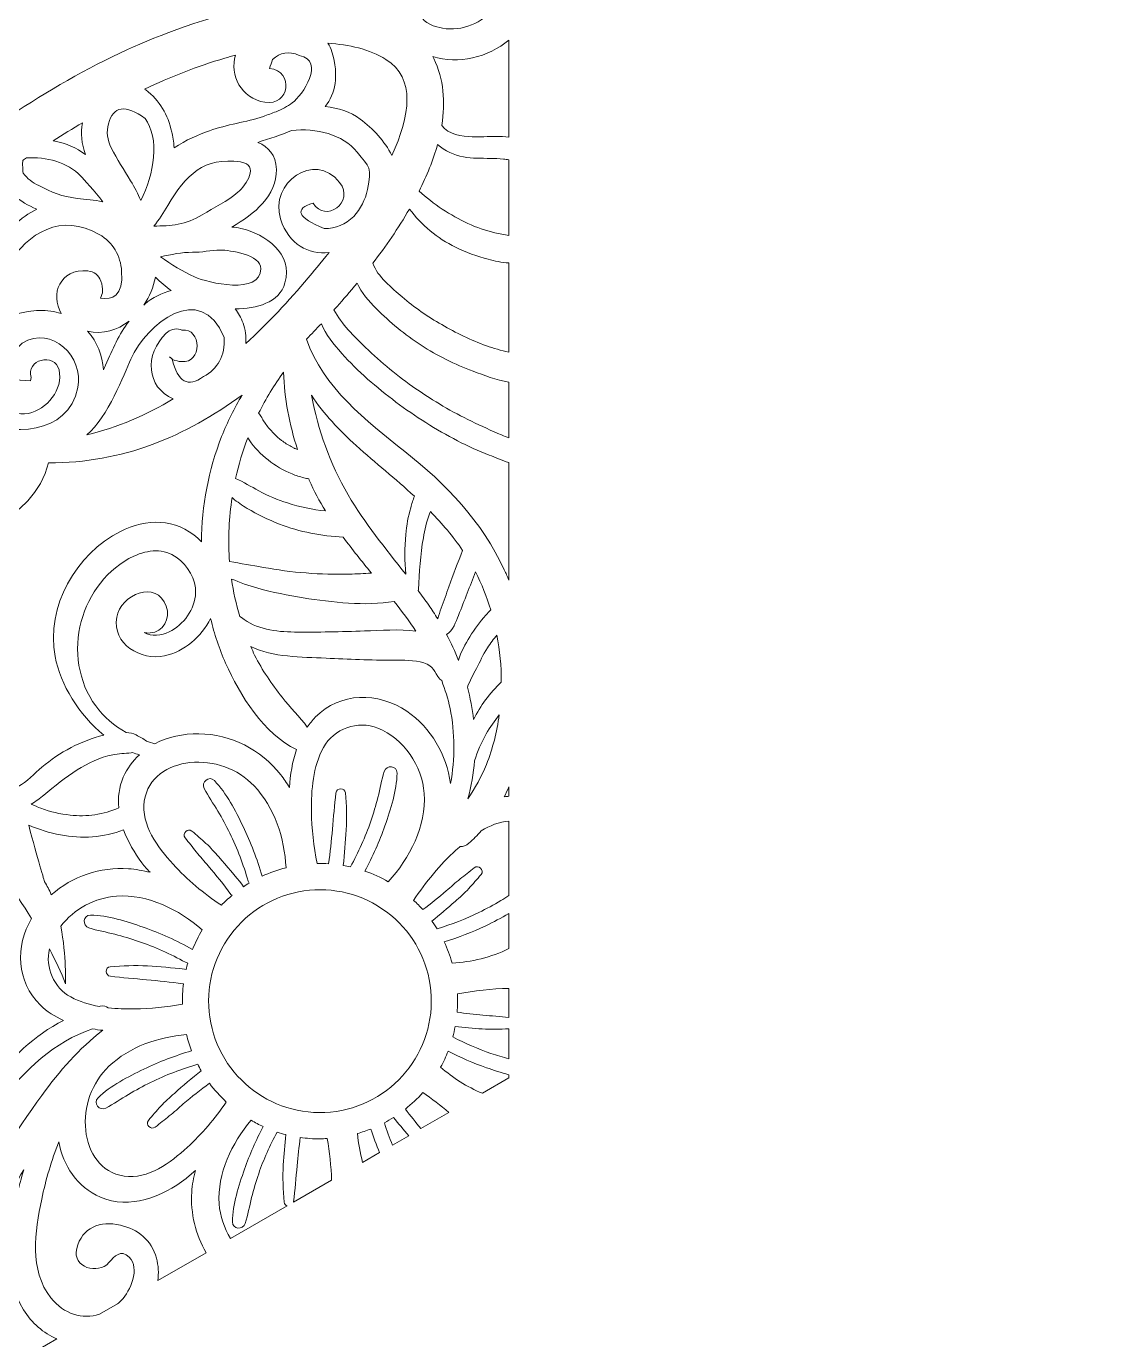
# Model space of a CAD drawing. Extents: x 7 to 992, y -718 to -282.
# Drawn here: x 426.2 to 504.6, y -463.7 to -367.8 of the extents above; entities that cross this region are included whole.
import ezdxf

# ---------------------------------------------------------------- set-up
doc = ezdxf.new("R2010")
doc.units = 0
doc.header["$MEASUREMENT"] = 0
doc.layers.add('Layer 1', color=7, linetype='Continuous')

msp = doc.modelspace()

# ---------------------------------------------------------------- linework, layer by layer
at = {"layer": 'Layer 1', "lineweight": 0}
for points, knots in [([(515.444, -282.485), (515.444, -282.485), (265.444, -282.485), (265.444, -282.485), (265.444, -282.485), (259.139, -282.485), (259.139, -282.485), (259.139, -282.485), (27.261, -282.485), (27.261, -282.485), (27.261, -282.485), (27.261, -282.863), (27.261, -282.863), (27.261, -282.863), (25.9, -282.863), (25.9, -282.863), (25.9, -282.863), (24.898, -282.863), (24.898, -282.863), (24.898, -282.863), (7.489, -306.853), (7.489, -306.853), (7.489, -306.853), (7.489, -496.33), (7.489, -496.33), (7.489, -496.33), (24.898, -524.256), (24.898, -524.256), (24.898, -524.256), (25.039, -524.256), (25.039, -524.256), (25.039, -524.256), (25.9, -525.977), (25.9, -525.977), (25.9, -525.977), (34.578, -543.332), (34.578, -543.332), (34.578, -543.332), (85.476, -645.118), (85.476, -645.118), (85.476, -645.118), (85.476, -693.393), (85.476, -693.393), (85.476, -693.602), (85.486, -693.809), (85.492, -694.016), (85.35, -694.597), (85.266, -695.2), (85.266, -695.825), (85.266, -695.825), (85.266, -710.022), (85.266, -710.022), (85.266, -714.223), (88.671, -717.628), (92.872, -717.628), (92.872, -717.628), (107.069, -717.628), (107.069, -717.628), (107.484, -717.628), (107.889, -717.586), (108.286, -717.521), (108.736, -717.547), (109.188, -717.561), (109.644, -717.561), (109.644, -717.561), (182.159, -717.561), (182.159, -717.561), (182.563, -717.561), (182.965, -717.551), (183.365, -717.531), (183.743, -717.589), (184.126, -717.628), (184.52, -717.628), (184.52, -717.628), (198.717, -717.628), (198.717, -717.628), (202.917, -717.628), (206.322, -714.223), (206.322, -710.022), (206.322, -710.022), (206.322, -695.825), (206.322, -695.825), (206.322, -695.534), (206.302, -695.248), (206.271, -694.965), (206.303, -694.465), (206.325, -693.962), (206.326, -693.453), (206.326, -693.453), (206.326, -645.118), (206.326, -645.118), (206.326, -645.118), (257.204, -543.332), (257.204, -543.332), (257.204, -543.332), (259.139, -539.46), (259.139, -539.46), (259.139, -539.46), (266.763, -524.209), (266.763, -524.209), (266.763, -524.209), (266.763, -645.118), (266.763, -645.118), (266.763, -645.118), (363.469, -645.118), (363.469, -645.118), (363.737, -645.117), (364.003, -645.104), (364.27, -645.096), (364.76, -645.195), (365.268, -645.248), (365.787, -645.248), (365.787, -645.248), (379.984, -645.248), (379.984, -645.248), (384.185, -645.248), (387.59, -641.843), (387.59, -637.643), (387.59, -637.643), (387.59, -623.445), (387.59, -623.445), (387.59, -623.12), (387.563, -622.802), (387.523, -622.487), (387.556, -621.959), (387.579, -621.428), (387.578, -620.891), (387.578, -620.891), (387.578, -584.634), (387.578, -584.634), (387.578, -584.634), (508.12, -524.362), (508.12, -524.362), (508.12, -524.362), (508.12, -717.561), (508.12, -717.561), (508.12, -717.561), (544.378, -717.561), (544.378, -717.561), (545.281, -717.563), (546.172, -717.512), (547.049, -717.417), (547.049, -717.417), (560.83, -717.417), (560.83, -717.417), (565.03, -717.417), (568.436, -714.012), (568.436, -709.811), (568.436, -709.811), (568.436, -696.131), (568.436, -696.131), (568.534, -695.251), (568.591, -694.358), (568.593, -693.453), (568.593, -693.453), (568.593, -645.118), (568.593, -645.118), (568.593, -645.118), (689.443, -645.118), (689.443, -645.118), (689.443, -645.118), (689.443, -693.393), (689.443, -693.393), (689.443, -693.594), (689.453, -693.791), (689.458, -693.99), (689.345, -694.514), (689.28, -695.056), (689.28, -695.614), (689.28, -695.614), (689.28, -709.811), (689.28, -709.811), (689.28, -714.012), (692.686, -717.417), (696.886, -717.417), (696.886, -717.417), (710.981, -717.417), (710.981, -717.417), (711.845, -717.511), (712.722, -717.561), (713.611, -717.561), (713.611, -717.561), (749.903, -717.561), (749.903, -717.561), (749.903, -717.561), (749.903, -524.209), (749.903, -524.209), (749.903, -524.209), (870.731, -584.622), (870.731, -584.622), (870.731, -584.622), (870.731, -620.95), (870.731, -620.95), (870.731, -621.353), (870.741, -621.753), (870.761, -622.151), (870.71, -622.506), (870.675, -622.865), (870.675, -623.233), (870.675, -623.233), (870.675, -637.431), (870.675, -637.431), (870.675, -641.632), (874.08, -645.036), (878.28, -645.036), (878.28, -645.036), (892.478, -645.036), (892.478, -645.036), (892.583, -645.036), (892.687, -645.025), (892.791, -645.02), (893.486, -645.081), (894.188, -645.118), (894.898, -645.118), (894.898, -645.118), (991.581, -645.118), (991.581, -645.118), (991.581, -645.118), (991.581, -282.485), (991.581, -282.485), (991.581, -282.485), (515.444, -282.485), (515.444, -282.485)], [0, 0, 0, 0, 1, 1, 1, 2, 2, 2, 3, 3, 3, 4, 4, 4, 5, 5, 5, 6, 6, 6, 7, 7, 7, 8, 8, 8, 9, 9, 9, 10, 10, 10, 11, 11, 11, 12, 12, 12, 13, 13, 13, 14, 14, 14, 15, 15, 15, 16, 16, 16, 17, 17, 17, 18, 18, 18, 19, 19, 19, 20, 20, 20, 21, 21, 21, 22, 22, 22, 23, 23, 23, 24, 24, 24, 25, 25, 25, 26, 26, 26, 27, 27, 27, 28, 28, 28, 29, 29, 29, 30, 30, 30, 31, 31, 31, 32, 32, 32, 33, 33, 33, 34, 34, 34, 35, 35, 35, 36, 36, 36, 37, 37, 37, 38, 38, 38, 39, 39, 39, 40, 40, 40, 41, 41, 41, 42, 42, 42, 43, 43, 43, 44, 44, 44, 45, 45, 45, 46, 46, 46, 47, 47, 47, 48, 48, 48, 49, 49, 49, 50, 50, 50, 51, 51, 51, 52, 52, 52, 53, 53, 53, 54, 54, 54, 55, 55, 55, 56, 56, 56, 57, 57, 57, 58, 58, 58, 59, 59, 59, 60, 60, 60, 61, 61, 61, 62, 62, 62, 63, 63, 63, 64, 64, 64, 65, 65, 65, 66, 66, 66, 67, 67, 67, 68, 68, 68, 69, 69, 69, 70, 70, 70, 71, 71, 71, 72, 72, 72, 73, 73, 73, 74, 74, 74, 74]), ([(410.822, -331.006), (411.304, -330.988), (412.001, -331.007), (412.664, -331.134), (413.452, -331.704), (414.201, -332.332), (414.923, -332.997), (412.652, -332.918), (410.393, -333.9), (408.875, -335.598), (407.264, -337.399), (407.002, -340.15), (408.49, -342.101), (409.623, -343.586), (411.565, -344.332), (413.338, -344.725), (412.926, -344.895), (412.52, -345.084), (412.133, -345.311), (410.098, -346.508), (408.762, -348.593), (408.433, -350.923), (408.101, -353.274), (408.99, -355.646), (411.143, -356.804), (413.133, -357.873), (415.577, -357.108), (417.405, -356.063), (417.602, -355.951), (417.784, -355.812), (417.976, -355.69), (417.694, -356.37), (417.485, -357.078), (417.377, -357.81), (417.003, -360.338), (418.017, -362.96), (419.914, -364.656), (421.716, -366.267), (424.466, -366.528), (426.418, -365.04), (427.902, -363.908), (428.648, -361.965), (429.04, -360.192), (429.211, -360.605), (429.4, -361.011), (429.628, -361.397), (430.824, -363.433), (432.909, -364.768), (435.239, -365.098), (437.591, -365.429), (439.962, -364.541), (441.12, -362.388), (441.819, -361.085), (441.728, -359.591), (441.292, -358.199), (445.186, -360.392), (450.503, -360.037), (454.788, -360.357), (455.593, -360.418), (456.398, -360.502), (457.19, -360.658), (457.977, -360.812), (459.211, -361.034), (459.867, -361.536), (460.456, -361.985), (460.472, -362.873), (460.574, -363.567), (460.707, -364.468), (460.791, -365.48), (460.33, -366.311), (459.637, -367.561), (457.974, -368.148), (456.618, -367.903), (456.135, -367.815), (455.149, -367.54), (455.032, -366.943), (454.964, -366.594), (455.362, -366.049), (455.734, -366.085), (458.087, -366.314), (457.98, -362.503), (455.674, -362.89), (453.571, -363.243), (452.798, -365.278), (453.227, -367.086), (447.857, -363.911), (438.085, -367.419), (433.583, -369.461), (427.592, -372.179), (422.246, -376.197), (416.779, -379.803), (414.028, -381.618), (411.196, -383.281), (408.277, -384.812), (406.044, -385.982), (403.555, -386.704), (401.303, -387.837), (400.749, -386.941), (400.127, -386.094), (399.445, -385.301), (400.064, -384.168), (401.513, -382.222), (404.755, -380.352), (404.755, -380.352), (406.476, -371.172), (412.979, -367.347), (412.979, -367.347), (413.935, -360.27), (409.918, -359.314), (409.918, -359.314), (410.875, -361.608), (410.301, -364.669), (410.301, -364.669), (401.885, -373.466), (401.121, -378.057), (401.121, -378.057), (397.296, -383.157), (397.296, -383.157), (396.037, -382.08), (394.645, -381.162), (393.153, -380.432), (393.73, -377.248), (391.836, -372.979), (390.236, -370.554), (389.847, -369.963), (389.351, -369.371), (388.785, -368.812), (391.105, -361.86), (401.498, -363.13), (403.579, -356.195), (405.111, -351.092), (402.128, -346.816), (397.864, -345.661), (399.138, -344.873), (400.329, -343.928), (401.38, -342.846), (404.008, -340.14), (405.658, -336.993), (407.482, -333.744), (408.252, -332.37), (409.126, -331.071), (410.822, -331.006)], [0, 0, 0, 0, 1, 1, 1, 2, 2, 2, 3, 3, 3, 4, 4, 4, 5, 5, 5, 6, 6, 6, 7, 7, 7, 8, 8, 8, 9, 9, 9, 10, 10, 10, 11, 11, 11, 12, 12, 12, 13, 13, 13, 14, 14, 14, 15, 15, 15, 16, 16, 16, 17, 17, 17, 18, 18, 18, 19, 19, 19, 20, 20, 20, 21, 21, 21, 22, 22, 22, 23, 23, 23, 24, 24, 24, 25, 25, 25, 26, 26, 26, 27, 27, 27, 28, 28, 28, 29, 29, 29, 30, 30, 30, 31, 31, 31, 32, 32, 32, 33, 33, 33, 34, 34, 34, 35, 35, 35, 36, 36, 36, 37, 37, 37, 38, 38, 38, 39, 39, 39, 40, 40, 40, 41, 41, 41, 42, 42, 42, 43, 43, 43, 44, 44, 44, 45, 45, 45, 46, 46, 46, 47, 47, 47, 47]), ([(448.528, -369.628), (448.461, -369.394), (448.354, -369.191), (448.224, -369.007), (449.777, -369.089), (451.256, -369.433), (452.475, -370.189), (454.662, -371.546), (454.238, -374.312), (452.898, -377.195), (452.382, -376.17), (451.543, -375.247), (450.581, -374.539), (449.875, -374.02), (448.991, -373.728), (448.039, -373.623), (448.774, -372.675), (449.042, -371.413), (448.528, -369.628)], [0, 0, 0, 0, 1, 1, 1, 2, 2, 2, 3, 3, 3, 4, 4, 4, 5, 5, 5, 6, 6, 6, 6]), ([(460.578, -375.81), (460.262, -375.807), (459.945, -375.821), (459.63, -375.831), (459.462, -375.836), (459.294, -375.842), (459.127, -375.844), (459.127, -375.844), (458.905, -375.845), (458.905, -375.845), (458.905, -375.845), (458.794, -375.843), (458.794, -375.843), (458.794, -375.843), (458.783, -375.843), (458.783, -375.843), (458.045, -375.807), (457.002, -375.682), (456.556, -375.001), (456.827, -373.301), (456.701, -371.636), (455.975, -370.11), (455.975, -370.11), (455.902, -369.975), (455.902, -369.975), (457.738, -370.587), (459.963, -370.025), (461.457, -368.766), (461.457, -368.766), (461.457, -375.863), (461.457, -375.863), (461.149, -375.827), (460.84, -375.813), (460.578, -375.81)], [0, 0, 0, 0, 1, 1, 1, 2, 2, 2, 3, 3, 3, 4, 4, 4, 5, 5, 5, 6, 6, 6, 7, 7, 7, 8, 8, 8, 9, 9, 9, 10, 10, 10, 11, 11, 11, 11]), ([(443.618, -373.315), (445.427, -373.603), (445.769, -371.065), (443.96, -370.836), (444.036, -370.622), (444.113, -370.408), (444.19, -370.194), (444.713, -369.663), (445.361, -369.561), (446.132, -369.887), (448.091, -370.293), (446.356, -372.831), (445.628, -373.356), (445.252, -373.627), (444.857, -373.833), (444.45, -374.01), (444.13, -374.11), (443.819, -374.231), (443.516, -374.362), (442.228, -374.762), (440.861, -374.937), (439.565, -375.4), (438.81, -375.67), (437.828, -376.075), (436.994, -376.645), (436.95, -376.194), (436.875, -375.768), (436.813, -375.495), (436.526, -374.207), (435.959, -373.214), (434.909, -372.404), (434.909, -372.404), (434.832, -372.359), (434.832, -372.359), (436.717, -371.461), (438.665, -370.686), (440.703, -370.09), (440.954, -370.017), (441.217, -369.944), (441.484, -369.872), (441.004, -371.307), (441.889, -373.041), (443.618, -373.315)], [0, 0, 0, 0, 1, 1, 1, 2, 2, 2, 3, 3, 3, 4, 4, 4, 5, 5, 5, 6, 6, 6, 7, 7, 7, 8, 8, 8, 9, 9, 9, 10, 10, 10, 11, 11, 11, 12, 12, 12, 13, 13, 13, 14, 14, 14, 14]), ([(434.861, -374.493), (435.941, -375.933), (435.544, -378.617), (434.541, -380.481), (434.345, -380), (434.096, -379.537), (433.798, -379.052), (433.309, -378.257), (432.822, -377.47), (432.389, -376.641), (432.095, -376.067), (432.025, -375.48), (432.182, -374.88), (432.529, -373.582), (433.422, -373.454), (434.861, -374.493)], [0, 0, 0, 0, 1, 1, 1, 2, 2, 2, 3, 3, 3, 4, 4, 4, 5, 5, 5, 5]), ([(430.496, -377.137), (429.855, -376.635), (429.065, -376.328), (428.278, -376.164), (428.278, -376.164), (428.135, -376.131), (428.135, -376.131), (428.851, -375.678), (429.571, -375.236), (430.297, -374.807), (430.148, -375.586), (430.224, -376.352), (430.496, -377.137)], [0, 0, 0, 0, 1, 1, 1, 2, 2, 2, 3, 3, 3, 4, 4, 4, 4]), ([(450.357, -376.952), (451.267, -378.071), (451.473, -378.081), (451.122, -379.688), (450.953, -380.46), (450.627, -381.069), (450.115, -381.665), (449.507, -382.243), (448.789, -382.536), (447.963, -382.544), (446, -381.737), (445.731, -381.115), (447.154, -380.678), (448.032, -382.191), (450.215, -380.616), (449.087, -379.175), (447.26, -376.84), (443.929, -379.221), (444.768, -381.84), (445.385, -383.768), (446.799, -384.427), (448.311, -384.295), (447.681, -385.095), (447.14, -385.741), (446.793, -386.147), (445.363, -387.827), (443.846, -389.454), (442.229, -390.946), (442.255, -390.426), (442.194, -389.914), (442.025, -389.447), (441.884, -389.058), (441.691, -388.719), (441.461, -388.421), (443.002, -388.388), (444.683, -387.99), (445.092, -386.5), (445.677, -384.371), (443.699, -382.959), (441.857, -382.529), (441.634, -382.477), (441.42, -382.458), (441.206, -382.432), (442.868, -381.484), (444.489, -380.135), (444.46, -378.216), (444.444, -377.161), (443.881, -376.571), (443.11, -376.244), (443.969, -375.982), (444.803, -375.704), (445.56, -375.372), (447.414, -375.197), (449.29, -375.64), (450.357, -376.952)], [0, 0, 0, 0, 1, 1, 1, 2, 2, 2, 3, 3, 3, 4, 4, 4, 5, 5, 5, 6, 6, 6, 7, 7, 7, 8, 8, 8, 9, 9, 9, 10, 10, 10, 11, 11, 11, 12, 12, 12, 13, 13, 13, 14, 14, 14, 15, 15, 15, 16, 16, 16, 17, 17, 17, 18, 18, 18, 18]), ([(460.438, -382.853), (459.746, -382.69), (459.086, -382.469), (458.462, -382.174), (457.175, -381.564), (455.952, -380.768), (454.897, -379.809), (455.462, -378.689), (455.931, -377.543), (456.247, -376.4), (456.769, -376.876), (457.456, -377.187), (458.139, -377.309), (458.787, -377.423), (459.452, -377.407), (460.108, -377.416), (460.427, -377.421), (460.747, -377.433), (461.064, -377.462), (461.195, -377.476), (461.326, -377.501), (461.457, -377.528), (461.457, -377.528), (461.457, -383.039), (461.457, -383.039), (461.115, -382.982), (460.775, -382.933), (460.438, -382.853)], [0, 0, 0, 0, 1, 1, 1, 2, 2, 2, 3, 3, 3, 4, 4, 4, 5, 5, 5, 6, 6, 6, 7, 7, 7, 8, 8, 8, 9, 9, 9, 9]), ([(430.173, -378.714), (430.351, -378.9), (431.211, -379.84), (431.77, -380.585), (431.168, -380.435), (430.532, -380.425), (429.89, -380.342), (428.814, -380.204), (428.027, -379.906), (427.088, -379.394), (426.635, -379.192), (426.254, -378.891), (425.946, -378.491), (425.929, -378.447), (425.899, -377.864), (425.916, -377.568), (426.009, -377.506), (426.104, -377.446), (426.198, -377.384), (427.62, -377.29), (429.186, -377.686), (430.173, -378.714)], [0, 0, 0, 0, 1, 1, 1, 2, 2, 2, 3, 3, 3, 4, 4, 4, 5, 5, 5, 6, 6, 6, 7, 7, 7, 7]), ([(439.047, -381.532), (437.854, -382.272), (436.707, -382.362), (435.506, -382.357), (435.891, -381.914), (436.199, -381.388), (436.519, -380.854), (437.836, -378.653), (439.165, -377.269), (441.848, -377.679), (443.257, -377.894), (442.266, -379.355), (441.653, -379.896), (440.908, -380.556), (439.892, -381.009), (439.047, -381.532)], [0, 0, 0, 0, 1, 1, 1, 2, 2, 2, 3, 3, 3, 4, 4, 4, 5, 5, 5, 5]), ([(426.945, -381.135), (425.772, -381.709), (424.698, -382.731), (424.002, -383.684), (423.216, -384.761), (422.478, -386.07), (421.721, -387.178), (421.605, -387.347), (421.479, -387.503), (421.358, -387.666), (421.493, -386.306), (421.05, -384.873), (419.815, -383.573), (419.394, -383.129), (418.916, -382.83), (418.416, -382.646), (420.43, -381.319), (422.411, -379.937), (424.397, -378.59), (424.523, -379.189), (424.819, -379.748), (425.263, -380.121), (425.752, -380.532), (426.335, -380.861), (426.945, -381.135)], [0, 0, 0, 0, 1, 1, 1, 2, 2, 2, 3, 3, 3, 4, 4, 4, 5, 5, 5, 6, 6, 6, 7, 7, 7, 8, 8, 8, 8]), ([(433.151, -385.668), (433.289, -387.498), (432.472, -387.76), (431.594, -387.633), (431.792, -387.275), (431.823, -386.955), (431.633, -386.389), (431.479, -385.93), (431.142, -385.689), (430.669, -385.643), (428.639, -385.446), (427.899, -387.365), (428.741, -388.748), (425.7, -387.788), (421.273, -390.007), (422.903, -393.655), (423.454, -394.891), (424.806, -396.357), (426.338, -396.046), (427.689, -395.772), (428.892, -394.286), (428.571, -392.877), (428.267, -391.544), (426.088, -392.153), (426.542, -393.42), (426.542, -393.42), (426.483, -393.661), (426.483, -393.661), (424.256, -393.687), (424.055, -392.768), (425.88, -390.906), (428.077, -389.616), (430.397, -391.919), (429.945, -394.16), (429.224, -397.734), (425.039, -397.592), (422.406, -396.724), (419.642, -395.812), (417.323, -394.036), (414.541, -393.345), (415.426, -393.275), (416.314, -393.088), (417.207, -392.711), (417.968, -392.389), (418.652, -391.958), (419.241, -391.455), (421.715, -390.223), (423.492, -387.443), (424.876, -385.163), (426.275, -382.852), (428.75, -381.374), (431.504, -382.969), (432.538, -383.567), (433.064, -384.51), (433.151, -385.668)], [0, 0, 0, 0, 1, 1, 1, 2, 2, 2, 3, 3, 3, 4, 4, 4, 5, 5, 5, 6, 6, 6, 7, 7, 7, 8, 8, 8, 9, 9, 9, 10, 10, 10, 11, 11, 11, 12, 12, 12, 13, 13, 13, 14, 14, 14, 15, 15, 15, 16, 16, 16, 17, 17, 17, 18, 18, 18, 18]), ([(459.816, -391.112), (458.674, -390.702), (457.601, -390.167), (456.55, -389.564), (455.529, -388.98), (454.549, -388.308), (453.659, -387.537), (452.918, -386.895), (451.856, -386.072), (451.512, -385.081), (452.441, -383.865), (453.375, -382.521), (454.188, -381.115), (455.087, -382.289), (456.21, -383.253), (457.555, -383.905), (458.32, -384.276), (459.127, -384.579), (459.952, -384.786), (460.404, -384.9), (460.936, -385.028), (461.457, -385.059), (461.457, -385.059), (461.457, -391.584), (461.457, -391.584), (460.898, -391.434), (460.335, -391.299), (459.816, -391.112)], [0, 0, 0, 0, 1, 1, 1, 2, 2, 2, 3, 3, 3, 4, 4, 4, 5, 5, 5, 6, 6, 6, 7, 7, 7, 8, 8, 8, 9, 9, 9, 9]), ([(440.375, -384.112), (441.03, -384.12), (443.35, -384.45), (443.335, -385.479), (443.306, -387.419), (439.444, -386.509), (438.474, -386.08), (437.607, -385.695), (436.788, -385.164), (435.99, -384.603), (436.767, -384.455), (437.537, -384.255), (438.318, -384.28), (438.983, -384.301), (439.686, -384.104), (440.375, -384.112)], [0, 0, 0, 0, 1, 1, 1, 2, 2, 2, 3, 3, 3, 4, 4, 4, 5, 5, 5, 5]), ([(433.827, -392.079), (434.968, -389.491), (438.925, -386.315), (440.646, -390.504), (440.708, -391.841), (440.199, -392.794), (439.122, -393.364), (438.014, -394.191), (437.253, -393.761), (436.838, -392.071), (436.57, -391.864), (436.584, -391.874), (436.88, -392.101), (437.094, -392.224), (437.303, -392.239), (437.54, -392.265), (439.035, -392.428), (439.033, -389.798), (437.557, -389.958), (437.557, -389.958), (437.443, -389.915), (437.443, -389.915), (437.075, -389.804), (436.66, -389.931), (436.393, -390.197), (434.818, -391.768), (434.934, -394.124), (436.928, -394.993), (434.965, -396.172), (432.862, -397.082), (430.598, -397.626), (432.156, -396.31), (433.327, -393.214), (433.827, -392.079)], [0, 0, 0, 0, 1, 1, 1, 2, 2, 2, 3, 3, 3, 4, 4, 4, 5, 5, 5, 6, 6, 6, 7, 7, 7, 8, 8, 8, 9, 9, 9, 10, 10, 10, 11, 11, 11, 11]), ([(435.62, -386.093), (435.988, -386.447), (436.373, -386.776), (436.777, -387.076), (436.077, -387.259), (435.413, -387.584), (434.859, -388.047), (434.859, -388.047), (434.766, -388.132), (434.766, -388.132), (435.185, -387.512), (435.485, -386.805), (435.62, -386.093)], [0, 0, 0, 0, 1, 1, 1, 2, 2, 2, 3, 3, 3, 4, 4, 4, 4]), ([(460.929, -397.628), (460.187, -397.315), (459.451, -396.977), (458.725, -396.624), (457.308, -395.937), (455.944, -395.141), (454.648, -394.245), (453.347, -393.346), (452.123, -392.328), (450.984, -391.23), (450.142, -390.419), (449.227, -389.544), (448.669, -388.491), (448.669, -388.491), (448.903, -388.234), (448.903, -388.234), (449.357, -387.724), (449.85, -387.151), (450.362, -386.53), (450.666, -387.228), (451.229, -387.858), (451.763, -388.395), (452.757, -389.394), (453.864, -390.294), (455.041, -391.069), (456.221, -391.847), (457.513, -392.465), (458.836, -392.962), (459.619, -393.256), (460.543, -393.611), (461.457, -393.765), (461.457, -393.765), (461.457, -397.832), (461.457, -397.832), (461.276, -397.766), (461.099, -397.7), (460.929, -397.628)], [0, 0, 0, 0, 1, 1, 1, 2, 2, 2, 3, 3, 3, 4, 4, 4, 5, 5, 5, 6, 6, 6, 7, 7, 7, 8, 8, 8, 9, 9, 9, 10, 10, 10, 11, 11, 11, 12, 12, 12, 12]), ([(430.663, -390.035), (431.781, -390.308), (432.834, -389.972), (433.688, -389.3), (432.966, -390.264), (432.467, -391.364), (431.981, -392.525), (431.932, -392.642), (431.872, -392.745), (431.821, -392.858), (431.741, -391.829), (431.369, -390.842), (430.663, -390.035)], [0, 0, 0, 0, 1, 1, 1, 2, 2, 2, 3, 3, 3, 4, 4, 4, 4]), ([(461.123, -407.472), (459.489, -403.95), (456.883, -401.216), (453.86, -398.842), (450.996, -396.594), (447.909, -394.156), (446.661, -390.623), (447.028, -390.253), (447.391, -389.878), (447.75, -389.496), (448.081, -390.28), (448.637, -390.988), (449.241, -391.662), (450.422, -392.981), (451.788, -394.157), (453.204, -395.217), (454.622, -396.279), (456.119, -397.233), (457.693, -398.048), (458.449, -398.439), (459.219, -398.788), (460.013, -399.093), (460.454, -399.263), (460.952, -399.494), (461.457, -399.643), (461.457, -399.643), (461.457, -408.243), (461.457, -408.243), (461.346, -407.986), (461.242, -407.728), (461.123, -407.472)], [0, 0, 0, 0, 1, 1, 1, 2, 2, 2, 3, 3, 3, 4, 4, 4, 5, 5, 5, 6, 6, 6, 7, 7, 7, 8, 8, 8, 9, 9, 9, 10, 10, 10, 10]), ([(443.581, -396.674), (443.512, -396.565), (443.452, -396.453), (443.387, -396.343), (443.322, -396.232), (443.243, -396.132), (443.167, -396.03), (443.691, -394.977), (444.288, -393.964), (444.992, -393.037), (445.048, -394.962), (445.407, -396.863), (446.009, -398.697), (446.009, -398.697), (445.827, -398.623), (445.827, -398.623), (445.827, -398.623), (445.783, -398.604), (445.783, -398.604), (445.783, -398.604), (445.754, -398.589), (445.754, -398.589), (445.754, -398.589), (445.551, -398.48), (445.551, -398.48), (445.305, -398.344), (445.068, -398.19), (444.842, -398.021), (444.842, -398.021), (444.69, -397.904), (444.69, -397.904), (444.69, -397.904), (444.565, -397.801), (444.565, -397.801), (444.565, -397.801), (444.481, -397.725), (444.481, -397.725), (444.481, -397.725), (444.315, -397.564), (444.315, -397.564), (444.116, -397.366), (443.931, -397.153), (443.76, -396.93), (443.76, -396.93), (443.625, -396.744), (443.625, -396.744), (443.734, -396.892), (443.591, -396.69), (443.581, -396.674)], [0, 0, 0, 0, 1, 1, 1, 2, 2, 2, 3, 3, 3, 4, 4, 4, 5, 5, 5, 6, 6, 6, 7, 7, 7, 8, 8, 8, 9, 9, 9, 10, 10, 10, 11, 11, 11, 12, 12, 12, 13, 13, 13, 14, 14, 14, 15, 15, 15, 16, 16, 16, 16]), ([(417.335, -405.75), (421.328, -405.773), (426.741, -403.989), (427.81, -399.661), (433.203, -399.694), (437.86, -397.724), (441.963, -394.709), (441.386, -395.663), (440.881, -396.666), (440.46, -397.742), (439.503, -400.186), (439.002, -402.813), (438.983, -405.44), (438.898, -405.351), (438.821, -405.257), (438.727, -405.173), (437.111, -403.727), (434.942, -403.71), (433.061, -404.668), (429.844, -406.305), (427.583, -410.179), (428.287, -413.817), (428.683, -415.864), (430.024, -418.081), (431.836, -419.563), (430.188, -419.96), (428.622, -420.817), (427.32, -421.895), (426.765, -422.355), (426.24, -422.978), (425.588, -423.313), (424.694, -419.946), (423.771, -416.208), (423.497, -414.205), (423.497, -414.205), (416.277, -406.625), (403.591, -404.088), (403.769, -403.391), (403.91, -402.684), (404.013, -401.972), (407.952, -404.427), (412.757, -405.724), (417.335, -405.75)], [0, 0, 0, 0, 1, 1, 1, 2, 2, 2, 3, 3, 3, 4, 4, 4, 5, 5, 5, 6, 6, 6, 7, 7, 7, 8, 8, 8, 9, 9, 9, 10, 10, 10, 11, 11, 11, 12, 12, 12, 13, 13, 13, 14, 14, 14, 14]), ([(454.279, -402.942), (454.102, -403.58), (453.988, -404.235), (453.923, -404.894), (453.825, -405.87), (453.847, -406.837), (453.916, -407.807), (452.444, -405.917), (450.918, -404.067), (449.707, -401.995), (448.364, -399.701), (447.518, -397.264), (447.028, -394.722), (447.91, -396.075), (449.059, -397.284), (450.306, -398.406), (451.707, -399.667), (453.174, -400.841), (454.552, -402.102), (454.454, -402.379), (454.358, -402.658), (454.279, -402.942)], [0, 0, 0, 0, 1, 1, 1, 2, 2, 2, 3, 3, 3, 4, 4, 4, 5, 5, 5, 6, 6, 6, 7, 7, 7, 7]), ([(448.054, -403.174), (447.111, -403.078), (446.18, -402.895), (445.272, -402.596), (444.554, -402.359), (443.851, -402.07), (443.185, -401.711), (442.612, -401.402), (442.068, -401.065), (441.482, -400.796), (441.704, -399.792), (442.007, -398.809), (442.374, -397.847), (442.374, -397.847), (442.465, -397.985), (442.465, -397.985), (442.855, -398.543), (443.331, -399.021), (443.859, -399.448), (444.386, -399.874), (444.982, -400.21), (445.608, -400.469), (445.891, -400.587), (446.183, -400.683), (446.481, -400.755), (446.593, -400.783), (446.71, -400.811), (446.827, -400.837), (446.827, -400.837), (446.87, -400.94), (446.87, -400.94), (447.214, -401.717), (447.615, -402.457), (448.054, -403.174)], [0, 0, 0, 0, 1, 1, 1, 2, 2, 2, 3, 3, 3, 4, 4, 4, 5, 5, 5, 6, 6, 6, 7, 7, 7, 8, 8, 8, 9, 9, 9, 10, 10, 10, 11, 11, 11, 11]), ([(441.282, -402.254), (441.615, -402.525), (441.959, -402.768), (442.327, -402.987), (443.075, -403.434), (443.866, -403.819), (444.679, -404.132), (446.166, -404.706), (447.758, -405.021), (449.352, -405.093), (450.007, -405.988), (450.705, -406.855), (451.406, -407.717), (450.871, -407.748), (450.336, -407.783), (449.804, -407.795), (448.751, -407.819), (447.697, -407.792), (446.646, -407.712), (445.586, -407.631), (444.532, -407.491), (443.486, -407.299), (442.673, -407.148), (441.858, -407.019), (441.046, -406.872), (441.046, -406.872), (441.017, -406.603), (441.017, -406.603), (440.919, -405.153), (440.999, -403.668), (441.222, -402.196), (441.222, -402.196), (441.282, -402.254), (441.282, -402.254)], [0, 0, 0, 0, 1, 1, 1, 2, 2, 2, 3, 3, 3, 4, 4, 4, 5, 5, 5, 6, 6, 6, 7, 7, 7, 8, 8, 8, 9, 9, 9, 10, 10, 10, 11, 11, 11, 11]), ([(457.076, -408.718), (456.888, -409.243), (456.699, -409.768), (456.511, -410.294), (456.429, -410.522), (456.326, -410.788), (456.253, -411.058), (456.046, -410.722), (455.83, -410.389), (455.602, -410.062), (455.351, -409.705), (455.094, -409.352), (454.832, -409.002), (454.832, -409.002), (454.85, -408.925), (454.85, -408.925), (454.905, -407.663), (454.986, -406.385), (455.205, -405.139), (455.309, -404.549), (455.447, -403.958), (455.65, -403.394), (455.65, -403.394), (455.719, -403.227), (455.719, -403.227), (456.583, -404.099), (457.381, -405.035), (458.08, -406.075), (457.725, -406.949), (457.395, -407.828), (457.076, -408.718)], [0, 0, 0, 0, 1, 1, 1, 2, 2, 2, 3, 3, 3, 4, 4, 4, 5, 5, 5, 6, 6, 6, 7, 7, 7, 8, 8, 8, 9, 9, 9, 10, 10, 10, 10]), ([(444.78, -422.452), (443.33, -420.599), (441.148, -419.498), (438.791, -419.461), (437.662, -419.444), (436.542, -419.682), (435.579, -420.187), (435.373, -420.124), (435.169, -420.056), (434.963, -419.992), (434.736, -419.823), (434.484, -419.68), (434.222, -419.549), (433.993, -419.435), (433.735, -419.391), (433.472, -419.372), (432.609, -418.888), (431.841, -418.222), (431.257, -417.427), (429.978, -415.688), (429.622, -413.33), (430.191, -411.258), (430.749, -409.232), (432.104, -407.379), (434.038, -406.486), (435.082, -406.003), (436.232, -405.893), (437.199, -406.592), (437.957, -407.139), (438.612, -408.203), (438.561, -409.159), (438.498, -410.349), (437.688, -411.505), (436.621, -412.009), (436.079, -412.266), (435.317, -412.41), (434.792, -412.053), (434.925, -412.085), (435.067, -412.104), (435.225, -412.095), (436.187, -412.037), (436.726, -411.017), (436.416, -410.146), (435.707, -408.158), (433.069, -409.304), (432.79, -410.935), (432.449, -412.916), (434.55, -414.128), (436.29, -413.762), (437.735, -413.457), (438.98, -412.367), (439.656, -411.048), (439.931, -412.16), (440.279, -413.254), (440.75, -414.309), (441.774, -416.602), (443.56, -419.526), (445.934, -420.601), (445.628, -421.508), (445.473, -422.474), (445.411, -423.384), (445.219, -423.062), (445.013, -422.749), (444.78, -422.452)], [0, 0, 0, 0, 1, 1, 1, 2, 2, 2, 3, 3, 3, 4, 4, 4, 5, 5, 5, 6, 6, 6, 7, 7, 7, 8, 8, 8, 9, 9, 9, 10, 10, 10, 11, 11, 11, 12, 12, 12, 13, 13, 13, 14, 14, 14, 15, 15, 15, 16, 16, 16, 17, 17, 17, 18, 18, 18, 19, 19, 19, 20, 20, 20, 21, 21, 21, 21]), ([(459.777, -410.797), (459.34, -411.288), (458.941, -411.807), (458.603, -412.372), (458.287, -412.898), (457.937, -413.495), (457.775, -414.092), (457.775, -414.092), (457.774, -414.099), (457.774, -414.099), (457.52, -413.456), (457.236, -412.821), (456.909, -412.203), (457.376, -411.913), (457.588, -411.294), (457.779, -410.81), (457.991, -410.27), (458.203, -409.73), (458.415, -409.19), (458.619, -408.673), (458.819, -408.156), (459.014, -407.638), (459.477, -408.531), (459.844, -409.458), (460.133, -410.409), (460.011, -410.536), (459.893, -410.667), (459.777, -410.797)], [0, 0, 0, 0, 1, 1, 1, 2, 2, 2, 3, 3, 3, 4, 4, 4, 5, 5, 5, 6, 6, 6, 7, 7, 7, 8, 8, 8, 9, 9, 9, 9]), ([(450.905, -411.95), (449.198, -411.992), (447.486, -412.051), (445.779, -412.026), (444.447, -412.006), (442.97, -411.844), (441.911, -410.956), (441.911, -410.956), (441.779, -410.884), (441.779, -410.884), (441.518, -409.988), (441.315, -409.077), (441.186, -408.151), (441.807, -408.413), (442.438, -408.65), (443.097, -408.826), (444.193, -409.118), (445.305, -409.352), (446.425, -409.527), (448.564, -409.86), (450.911, -410.142), (453.078, -409.794), (453.632, -410.502), (454.169, -411.226), (454.665, -411.972), (453.431, -411.788), (452.081, -411.92), (450.905, -411.95)], [0, 0, 0, 0, 1, 1, 1, 2, 2, 2, 3, 3, 3, 4, 4, 4, 5, 5, 5, 6, 6, 6, 7, 7, 7, 8, 8, 8, 9, 9, 9, 9]), ([(420.055, -415.543), (420.055, -415.543), (422.159, -426.062), (424.072, -429.313), (424.072, -429.313), (425.282, -430.909), (426.563, -432.954), (425.364, -434.996), (425.46, -437.566), (427.208, -439.29), (427.688, -439.764), (428.269, -440.123), (428.897, -440.401), (424.655, -442.606), (421.876, -447.081), (419.855, -451.322), (419.536, -451.991), (419.234, -452.667), (418.937, -453.344), (418.114, -453.871), (417.315, -454.442), (416.489, -454.966), (417.371, -451.897), (418.117, -448.181), (417.186, -446.527), (417.186, -446.527), (413.743, -435.817), (414.509, -431.417), (414.509, -431.417), (408.816, -413.843), (400.057, -410.755), (400.255, -410.552), (400.441, -410.34), (400.624, -410.125), (404.516, -410.627), (418.252, -412.592), (420.055, -415.543)], [0, 0, 0, 0, 1, 1, 1, 2, 2, 2, 3, 3, 3, 4, 4, 4, 5, 5, 5, 6, 6, 6, 7, 7, 7, 8, 8, 8, 9, 9, 9, 10, 10, 10, 11, 11, 11, 12, 12, 12, 12]), ([(459.761, -416.975), (459.415, -417.424), (459.133, -417.919), (458.879, -418.427), (458.785, -417.632), (458.631, -416.842), (458.422, -416.06), (458.61, -415.58), (458.841, -415.139), (459.088, -414.687), (459.37, -414.17), (459.554, -413.698), (459.892, -413.182), (460.101, -412.862), (460.352, -412.528), (460.588, -412.248), (460.8, -413.373), (460.901, -414.524), (460.906, -415.688), (460.473, -416.064), (460.107, -416.524), (459.761, -416.975)], [0, 0, 0, 0, 1, 1, 1, 2, 2, 2, 3, 3, 3, 4, 4, 4, 5, 5, 5, 6, 6, 6, 7, 7, 7, 7]), ([(455.246, -414.285), (455.973, -414.514), (455.991, -414.92), (456.412, -415.463), (456.412, -415.463), (456.551, -415.578), (456.551, -415.578), (456.799, -416.231), (457.011, -416.901), (457.156, -417.602), (457.529, -419.409), (457.52, -421.278), (457.195, -423.095), (456.898, -420.996), (455.775, -419.033), (453.997, -417.815), (451.908, -416.384), (449.125, -416.402), (447.301, -418.252), (447.083, -418.473), (446.896, -418.72), (446.722, -418.978), (446.16, -418.212), (445.477, -417.548), (444.884, -416.793), (444.122, -415.825), (443.434, -414.822), (442.874, -413.723), (442.769, -413.517), (442.692, -413.298), (442.596, -413.087), (444.239, -413.875), (446.265, -413.853), (448.092, -413.937), (449.73, -414.013), (451.366, -414.079), (453.006, -414.084), (453.752, -414.086), (454.525, -414.057), (455.246, -414.285)], [0, 0, 0, 0, 1, 1, 1, 2, 2, 2, 3, 3, 3, 4, 4, 4, 5, 5, 5, 6, 6, 6, 7, 7, 7, 8, 8, 8, 9, 9, 9, 10, 10, 10, 11, 11, 11, 12, 12, 12, 13, 13, 13, 13]), ([(452.351, -422.216), (452.153, -422.835), (452.045, -423.476), (451.883, -424.105), (451.732, -424.692), (451.562, -425.274), (451.365, -425.848), (450.969, -427.006), (450.465, -428.121), (449.876, -429.192), (449.701, -429.152), (449.524, -429.116), (449.348, -429.086), (449.444, -428.223), (449.52, -427.357), (449.567, -426.49), (449.616, -425.578), (449.588, -424.687), (449.514, -423.776), (449.482, -423.371), (448.85, -423.395), (448.811, -423.791), (448.722, -424.673), (448.631, -425.55), (448.559, -426.434), (448.49, -427.278), (448.392, -428.12), (448.275, -428.959), (447.999, -428.942), (447.719, -428.942), (447.44, -428.948), (447.191, -427.688), (447.042, -426.405), (447.022, -425.123), (446.999, -423.569), (447.145, -421.863), (447.898, -420.473), (448.655, -419.077), (450.412, -418.457), (451.879, -419.047), (453.799, -419.82), (455.123, -421.789), (455.265, -423.828), (455.431, -426.194), (454.202, -428.564), (452.64, -430.271), (452.093, -429.956), (451.523, -429.694), (450.935, -429.491), (451.504, -428.425), (452.004, -427.322), (452.402, -426.181), (452.827, -424.965), (453.264, -423.625), (453.283, -422.329), (453.291, -421.774), (452.51, -421.72), (452.351, -422.216)], [0, 0, 0, 0, 1, 1, 1, 2, 2, 2, 3, 3, 3, 4, 4, 4, 5, 5, 5, 6, 6, 6, 7, 7, 7, 8, 8, 8, 9, 9, 9, 10, 10, 10, 11, 11, 11, 12, 12, 12, 13, 13, 13, 14, 14, 14, 15, 15, 15, 16, 16, 16, 17, 17, 17, 18, 18, 18, 19, 19, 19, 19]), ([(460.758, -418.082), (460.587, -419.317), (460.278, -420.533), (459.821, -421.695), (459.459, -422.618), (458.986, -423.429), (458.462, -424.21), (458.716, -423.294), (458.881, -422.366), (458.953, -421.432), (459.164, -420.751), (459.442, -420.091), (459.798, -419.472), (460.079, -418.982), (460.404, -418.522), (460.758, -418.082)], [0, 0, 0, 0, 1, 1, 1, 2, 2, 2, 3, 3, 3, 4, 4, 4, 5, 5, 5, 5]), ([(432.934, -424.87), (431.818, -425.36), (430.604, -425.539), (429.381, -425.402), (428.655, -425.321), (427.939, -425.159), (427.252, -424.907), (427.008, -424.817), (426.769, -424.709), (426.531, -424.601), (426.864, -424.409), (427.177, -424.185), (427.473, -423.939), (428.25, -423.294), (429.036, -422.645), (429.89, -422.103), (430.683, -421.6), (431.572, -421.186), (432.496, -420.995), (432.944, -420.902), (433.396, -420.911), (433.844, -420.845), (433.844, -420.845), (433.95, -420.833), (433.95, -420.833), (434.112, -420.898), (434.278, -420.95), (434.444, -421.001), (433.963, -421.449), (433.554, -421.984), (433.27, -422.638), (432.953, -423.366), (432.871, -424.121), (432.934, -424.87)], [0, 0, 0, 0, 1, 1, 1, 2, 2, 2, 3, 3, 3, 4, 4, 4, 5, 5, 5, 6, 6, 6, 7, 7, 7, 8, 8, 8, 9, 9, 9, 10, 10, 10, 11, 11, 11, 11]), ([(439.184, -423.453), (439.482, -424.029), (439.857, -424.557), (440.188, -425.116), (440.497, -425.64), (440.789, -426.174), (441.057, -426.721), (441.608, -427.846), (442.052, -429.017), (442.397, -430.222), (442.397, -430.222), (442.472, -430.367), (442.472, -430.367), (442.329, -430.453), (442.193, -430.552), (442.054, -430.645), (442.054, -430.645), (441.995, -430.527), (441.995, -430.527), (441.436, -429.822), (440.856, -429.134), (440.255, -428.464), (439.952, -428.126), (439.652, -427.774), (439.316, -427.469), (438.979, -427.162), (438.633, -426.862), (438.285, -426.566), (437.978, -426.306), (437.544, -426.764), (437.794, -427.071), (438.07, -427.408), (438.341, -427.748), (438.607, -428.093), (438.88, -428.448), (439.193, -428.774), (439.484, -429.116), (440.058, -429.792), (440.61, -430.486), (441.144, -431.195), (441.144, -431.195), (441.226, -431.265), (441.226, -431.265), (440.952, -431.493), (440.69, -431.735), (440.44, -431.993), (439.158, -431.126), (437.94, -430.133), (436.907, -428.992), (435.792, -427.759), (434.555, -426.136), (434.808, -424.373), (435.055, -422.664), (436.537, -421.738), (438.147, -421.568), (439.869, -421.387), (441.637, -422.005), (442.834, -423.263), (444.339, -424.846), (445.057, -427.097), (445.167, -429.25), (444.562, -429.403), (443.977, -429.611), (443.418, -429.869), (443.056, -428.621), (442.595, -427.401), (442.03, -426.23), (441.471, -425.07), (440.834, -423.813), (439.93, -422.883), (439.546, -422.488), (438.943, -422.984), (439.184, -423.453)], [0, 0, 0, 0, 1, 1, 1, 2, 2, 2, 3, 3, 3, 4, 4, 4, 5, 5, 5, 6, 6, 6, 7, 7, 7, 8, 8, 8, 9, 9, 9, 10, 10, 10, 11, 11, 11, 12, 12, 12, 13, 13, 13, 14, 14, 14, 15, 15, 15, 16, 16, 16, 17, 17, 17, 18, 18, 18, 19, 19, 19, 20, 20, 20, 21, 21, 21, 22, 22, 22, 23, 23, 23, 24, 24, 24, 24]), ([(461.118, -424.063), (461.241, -423.83), (461.345, -423.585), (461.457, -423.346), (461.457, -423.346), (461.457, -424.027), (461.457, -424.027), (461.344, -424.042), (461.23, -424.041), (461.118, -424.063)], [0, 0, 0, 0, 1, 1, 1, 2, 2, 2, 3, 3, 3, 3]), ([(460.878, -431.647), (460.354, -431.956), (459.82, -432.248), (459.274, -432.517), (458.286, -433), (457.258, -433.388), (456.208, -433.711), (456.089, -433.519), (455.964, -433.331), (455.832, -433.146), (456.408, -432.68), (456.979, -432.209), (457.53, -431.714), (457.868, -431.411), (458.22, -431.112), (458.525, -430.776), (458.833, -430.438), (459.132, -430.093), (459.428, -429.744), (459.689, -429.437), (459.23, -429.003), (458.923, -429.254), (458.586, -429.529), (458.246, -429.8), (457.901, -430.066), (457.546, -430.34), (457.22, -430.653), (456.878, -430.943), (456.322, -431.416), (455.746, -431.866), (455.166, -432.31), (454.956, -432.075), (454.732, -431.849), (454.498, -431.632), (455.388, -430.296), (456.414, -429.025), (457.599, -427.952), (457.691, -427.868), (457.79, -427.784), (457.886, -427.7), (458.114, -427.705), (458.345, -427.637), (458.542, -427.461), (458.858, -427.179), (459.156, -426.873), (459.44, -426.55), (460.07, -426.174), (460.749, -425.898), (461.457, -425.836), (461.457, -425.836), (461.457, -431.286), (461.457, -431.286), (461.265, -431.408), (461.074, -431.531), (460.878, -431.647)], [0, 0, 0, 0, 1, 1, 1, 2, 2, 2, 3, 3, 3, 4, 4, 4, 5, 5, 5, 6, 6, 6, 7, 7, 7, 8, 8, 8, 9, 9, 9, 10, 10, 10, 11, 11, 11, 12, 12, 12, 13, 13, 13, 14, 14, 14, 15, 15, 15, 16, 16, 16, 17, 17, 17, 18, 18, 18, 18]), ([(428.677, -426.85), (430.223, -427.145), (431.84, -427.057), (433.293, -426.468), (433.61, -427.345), (434.088, -428.179), (434.634, -428.899), (434.816, -429.138), (435.027, -429.356), (435.223, -429.584), (434.706, -429.453), (434.179, -429.354), (433.641, -429.32), (431.597, -429.187), (429.544, -429.884), (428.009, -431.218), (427.864, -430.884), (427.702, -430.563), (427.514, -430.27), (427.514, -430.27), (427.008, -428.528), (426.353, -426.145), (427.102, -426.451), (427.882, -426.698), (428.677, -426.85)], [0, 0, 0, 0, 1, 1, 1, 2, 2, 2, 3, 3, 3, 4, 4, 4, 5, 5, 5, 6, 6, 6, 7, 7, 7, 8, 8, 8, 8]), ([(448.823, -447.053), (444.385, -447.698), (440.243, -444.614), (439.596, -440.173), (439.282, -438.022), (439.825, -435.878), (441.124, -434.135), (442.424, -432.392), (444.324, -431.259), (446.475, -430.946), (448.626, -430.632), (450.771, -431.175), (452.514, -432.475), (454.257, -433.774), (455.39, -435.675), (455.703, -437.826), (456.35, -442.267), (453.264, -446.406), (448.823, -447.053)], [0, 0, 0, 0, 1, 1, 1, 2, 2, 2, 3, 3, 3, 4, 4, 4, 5, 5, 5, 6, 6, 6, 6]), ([(430.756, -433.643), (431.376, -433.841), (432.017, -433.949), (432.646, -434.111), (433.233, -434.263), (433.815, -434.433), (434.389, -434.629), (435.574, -435.034), (436.715, -435.55), (437.81, -436.157), (437.81, -436.157), (437.987, -436.213), (437.987, -436.213), (437.94, -436.373), (437.895, -436.534), (437.856, -436.696), (437.856, -436.696), (437.734, -436.656), (437.734, -436.656), (436.836, -436.553), (435.934, -436.476), (435.031, -436.427), (434.118, -436.378), (433.228, -436.406), (432.317, -436.48), (431.911, -436.513), (431.936, -437.144), (432.332, -437.184), (433.213, -437.272), (434.09, -437.363), (434.974, -437.435), (435.858, -437.508), (436.74, -437.607), (437.618, -437.732), (437.618, -437.732), (437.672, -437.728), (437.672, -437.728), (437.611, -438.218), (437.586, -438.714), (437.597, -439.213), (436.437, -439.426), (435.256, -439.551), (434.079, -439.569), (433.453, -439.578), (432.803, -439.557), (432.158, -439.483), (432.016, -439.369), (431.826, -439.311), (431.591, -439.37), (431.591, -439.37), (431.525, -439.389), (431.525, -439.389), (430.79, -439.257), (430.075, -439.042), (429.428, -438.692), (428.18, -438.016), (427.559, -436.538), (427.864, -435.183), (428.327, -436.045), (428.745, -436.915), (429.044, -437.729), (429.044, -437.729), (429.123, -435.685), (428.698, -433.521), (429.67, -432.263), (431.202, -431.435), (432.784, -431.325), (435.067, -431.165), (437.35, -432.307), (439.042, -433.79), (438.764, -434.247), (438.535, -434.725), (438.336, -435.212), (437.179, -434.572), (435.97, -434.028), (434.721, -433.592), (433.505, -433.167), (432.166, -432.731), (430.869, -432.711), (430.315, -432.704), (430.26, -433.485), (430.756, -433.643)], [0, 0, 0, 0, 1, 1, 1, 2, 2, 2, 3, 3, 3, 4, 4, 4, 5, 5, 5, 6, 6, 6, 7, 7, 7, 8, 8, 8, 9, 9, 9, 10, 10, 10, 11, 11, 11, 12, 12, 12, 13, 13, 13, 14, 14, 14, 15, 15, 15, 16, 16, 16, 17, 17, 17, 18, 18, 18, 19, 19, 19, 20, 20, 20, 21, 21, 21, 22, 22, 22, 23, 23, 23, 24, 24, 24, 25, 25, 25, 26, 26, 26, 27, 27, 27, 27]), ([(457.308, -436.213), (457.156, -435.683), (456.971, -435.166), (456.737, -434.674), (457.77, -434.344), (458.787, -433.961), (459.764, -433.49), (460.323, -433.22), (460.902, -432.93), (461.457, -432.601), (461.457, -432.601), (461.457, -435.156), (461.457, -435.156), (460.174, -435.803), (458.723, -436.145), (457.308, -436.213)], [0, 0, 0, 0, 1, 1, 1, 2, 2, 2, 3, 3, 3, 4, 4, 4, 5, 5, 5, 5]), ([(459.561, -440.018), (458.929, -439.967), (458.301, -439.885), (457.672, -439.807), (457.707, -439.365), (457.719, -438.92), (457.695, -438.473), (458.934, -438.232), (460.196, -438.087), (461.457, -438.067), (461.457, -438.067), (461.457, -440.199), (461.457, -440.199), (460.825, -440.136), (460.195, -440.07), (459.561, -440.018)], [0, 0, 0, 0, 1, 1, 1, 2, 2, 2, 3, 3, 3, 4, 4, 4, 5, 5, 5, 5]), ([(396.025, -462.748), (398.412, -460.813), (401.94, -460.968), (403.664, -463.737), (404.347, -464.835), (404.815, -467.181), (403.269, -467.844), (402.641, -468.113), (401.774, -467.921), (401.48, -467.272), (401.157, -466.564), (401.429, -465.875), (400.846, -465.238), (399.624, -463.902), (397.208, -464.442), (396.096, -465.636), (394.981, -466.835), (394.784, -468.665), (395.098, -470.209), (395.44, -471.888), (396.465, -473.496), (398.015, -474.29), (399.792, -475.203), (402.267, -475.037), (404.169, -474.659), (408.287, -473.842), (411.391, -470.893), (413.646, -467.498), (416.372, -463.393), (418.045, -458.664), (420.023, -454.179), (422.248, -449.133), (425.463, -442.909), (431.019, -441.023), (431.268, -441.066), (431.516, -441.102), (431.763, -441.129), (430.034, -442.457), (428.61, -444.123), (427.314, -445.88), (425.312, -448.593), (423.582, -451.507), (422.003, -454.484), (420.309, -457.677), (418.978, -460.996), (417.615, -464.336), (416.515, -467.035), (414.815, -469.537), (412.66, -471.502), (410.491, -473.479), (407.902, -474.989), (405.084, -475.822), (402.459, -476.598), (399.276, -477.103), (396.652, -476.077), (390.895, -473.825), (391.919, -466.076), (396.025, -462.748)], [0, 0, 0, 0, 1, 1, 1, 2, 2, 2, 3, 3, 3, 4, 4, 4, 5, 5, 5, 6, 6, 6, 7, 7, 7, 8, 8, 8, 9, 9, 9, 10, 10, 10, 11, 11, 11, 12, 12, 12, 13, 13, 13, 14, 14, 14, 15, 15, 15, 16, 16, 16, 17, 17, 17, 18, 18, 18, 19, 19, 19, 19]), ([(437.947, -449.683), (436.715, -450.798), (435.092, -452.036), (433.329, -451.782), (431.619, -451.536), (430.693, -450.054), (430.524, -448.443), (430.343, -446.721), (430.961, -444.954), (432.219, -443.757), (433.725, -442.325), (435.834, -441.607), (437.889, -441.445), (437.989, -441.849), (438.122, -442.239), (438.269, -442.623), (437.07, -442.978), (435.897, -443.421), (434.771, -443.964), (433.61, -444.523), (432.353, -445.161), (431.423, -446.064), (431.028, -446.448), (431.525, -447.051), (431.993, -446.81), (432.57, -446.513), (433.098, -446.137), (433.657, -445.807), (434.181, -445.497), (434.714, -445.205), (435.261, -444.937), (436.371, -444.393), (437.527, -443.956), (438.714, -443.613), (438.796, -443.771), (438.875, -443.932), (438.965, -444.085), (438.297, -444.619), (437.641, -445.168), (437.004, -445.739), (436.667, -446.043), (436.315, -446.342), (436.009, -446.678), (435.702, -447.016), (435.403, -447.361), (435.107, -447.709), (434.846, -448.017), (435.305, -448.451), (435.611, -448.2), (435.948, -447.924), (436.289, -447.653), (436.633, -447.388), (436.988, -447.114), (437.315, -446.801), (437.657, -446.51), (438.276, -445.985), (438.914, -445.481), (439.561, -444.99), (439.928, -445.485), (440.345, -445.945), (440.803, -446.37), (439.971, -447.571), (439.024, -448.708), (437.947, -449.683)], [0, 0, 0, 0, 1, 1, 1, 2, 2, 2, 3, 3, 3, 4, 4, 4, 5, 5, 5, 6, 6, 6, 7, 7, 7, 8, 8, 8, 9, 9, 9, 10, 10, 10, 11, 11, 11, 12, 12, 12, 13, 13, 13, 14, 14, 14, 15, 15, 15, 16, 16, 16, 17, 17, 17, 18, 18, 18, 19, 19, 19, 20, 20, 20, 21, 21, 21, 21]), ([(460.146, -442.825), (459.187, -442.497), (458.264, -442.08), (457.363, -441.617), (457.431, -441.367), (457.483, -441.114), (457.531, -440.859), (458.188, -440.924), (458.845, -440.991), (459.504, -441.026), (460.161, -441.062), (460.807, -441.047), (461.457, -441.015), (461.457, -441.015), (461.457, -443.214), (461.457, -443.214), (461.018, -443.093), (460.577, -442.972), (460.146, -442.825)], [0, 0, 0, 0, 1, 1, 1, 2, 2, 2, 3, 3, 3, 4, 4, 4, 5, 5, 5, 6, 6, 6, 6]), ([(456.472, -443.816), (456.679, -443.437), (456.863, -443.05), (457.019, -442.652), (457.927, -443.109), (458.854, -443.526), (459.814, -443.862), (460.342, -444.047), (460.895, -444.227), (461.457, -444.377), (461.457, -444.377), (461.457, -444.605), (461.457, -444.605), (461.457, -444.605), (459.519, -445.725), (459.519, -445.725), (458.398, -445.269), (457.352, -444.594), (456.472, -443.816)], [0, 0, 0, 0, 1, 1, 1, 2, 2, 2, 3, 3, 3, 4, 4, 4, 5, 5, 5, 6, 6, 6, 6]), ([(453.89, -446.883), (454.345, -446.521), (454.774, -446.123), (455.166, -445.681), (455.826, -446.13), (456.466, -446.615), (457.074, -447.135), (457.074, -447.135), (455.033, -448.314), (455.033, -448.314), (454.638, -447.848), (454.265, -447.365), (453.89, -446.883)], [0, 0, 0, 0, 1, 1, 1, 2, 2, 2, 3, 3, 3, 4, 4, 4, 4]), ([(442.613, -447.703), (442.902, -447.871), (443.198, -448.024), (443.501, -448.163), (442.975, -449.167), (442.507, -450.202), (442.132, -451.273), (441.708, -452.489), (441.272, -453.829), (441.252, -455.124), (441.244, -455.68), (442.025, -455.734), (442.184, -455.237), (442.382, -454.619), (442.49, -453.978), (442.652, -453.349), (442.803, -452.761), (442.973, -452.179), (443.169, -451.605), (443.529, -450.554), (443.988, -449.543), (444.508, -448.563), (444.721, -448.633), (444.938, -448.694), (445.155, -448.749), (445.079, -449.486), (445.008, -450.224), (444.968, -450.964), (444.919, -451.876), (444.946, -452.767), (445.021, -453.677), (445.033, -453.834), (445.136, -453.925), (445.259, -453.957), (445.259, -453.957), (441.116, -456.35), (441.116, -456.35), (440.644, -455.579), (440.344, -454.703), (440.281, -453.807), (440.126, -451.593), (441.195, -449.378), (442.613, -447.703)], [0, 0, 0, 0, 1, 1, 1, 2, 2, 2, 3, 3, 3, 4, 4, 4, 5, 5, 5, 6, 6, 6, 7, 7, 7, 8, 8, 8, 9, 9, 9, 10, 10, 10, 11, 11, 11, 12, 12, 12, 13, 13, 13, 14, 14, 14, 14]), ([(453.024, -447.5), (453.391, -447.948), (453.761, -448.393), (454.143, -448.828), (454.143, -448.828), (452.947, -449.518), (452.947, -449.518), (452.732, -448.981), (452.532, -448.437), (452.355, -447.885), (452.583, -447.765), (452.806, -447.638), (453.024, -447.5)], [0, 0, 0, 0, 1, 1, 1, 2, 2, 2, 3, 3, 3, 4, 4, 4, 4]), ([(448.499, -452.086), (448.499, -452.086), (445.715, -453.694), (445.715, -453.694), (445.715, -453.694), (445.725, -453.663), (445.725, -453.663), (445.813, -452.781), (445.904, -451.904), (445.976, -451.02), (446.033, -450.33), (446.119, -449.643), (446.207, -448.956), (446.676, -449.024), (447.15, -449.063), (447.628, -449.063), (447.81, -449.063), (447.993, -449.033), (448.176, -449.023), (448.359, -450.035), (448.461, -451.06), (448.499, -452.086)], [0, 0, 0, 0, 1, 1, 1, 2, 2, 2, 3, 3, 3, 4, 4, 4, 5, 5, 5, 6, 6, 6, 7, 7, 7, 7]), ([(452.002, -450.064), (452.002, -450.064), (450.767, -450.777), (450.767, -450.777), (450.574, -450.086), (450.452, -449.374), (450.399, -448.669), (450.729, -448.576), (451.052, -448.466), (451.368, -448.341), (451.558, -448.923), (451.773, -449.497), (452.002, -450.064)], [0, 0, 0, 0, 1, 1, 1, 2, 2, 2, 3, 3, 3, 4, 4, 4, 4]), ([(435.689, -457.771), (435.327, -456.464), (434.334, -455.665), (433.057, -455.366), (431.589, -455.021), (430.254, -455.524), (429.867, -457.08), (429.521, -458.466), (431.421, -459.007), (432.225, -458.103), (432.624, -457.656), (433.094, -457.09), (433.703, -457.701), (434.531, -458.533), (433.772, -460.168), (433.144, -460.857), (433.051, -460.959), (432.948, -461.033), (432.851, -461.122), (432.851, -461.122), (431.535, -461.881), (431.535, -461.881), (430.283, -462.263), (428.917, -461.871), (427.985, -460.689), (426.374, -458.646), (426.817, -455.835), (427.307, -453.473), (427.601, -452.053), (428.02, -450.644), (428.554, -449.284), (428.889, -451.022), (429.873, -452.573), (431.594, -453.321), (433.733, -454.251), (436.114, -453.277), (437.856, -451.956), (438.094, -451.775), (438.312, -451.563), (438.54, -451.368), (438.409, -451.885), (438.31, -452.412), (438.275, -452.95), (438.175, -454.499), (438.557, -456.052), (439.325, -457.383), (439.325, -457.383), (435.795, -459.421), (435.795, -459.421), (435.866, -458.88), (435.842, -458.325), (435.689, -457.771)], [0, 0, 0, 0, 1, 1, 1, 2, 2, 2, 3, 3, 3, 4, 4, 4, 5, 5, 5, 6, 6, 6, 7, 7, 7, 8, 8, 8, 9, 9, 9, 10, 10, 10, 11, 11, 11, 12, 12, 12, 13, 13, 13, 14, 14, 14, 15, 15, 15, 16, 16, 16, 17, 17, 17, 17]), ([(415.391, -470.947), (417.532, -468.626), (418.82, -465.991), (420.084, -463.134), (421.857, -459.125), (423.755, -455.109), (426.001, -451.314), (425.81, -451.934), (425.638, -452.561), (425.485, -453.195), (424.816, -455.967), (424.448, -458.994), (425.984, -461.552), (426.57, -462.529), (427.434, -463.251), (428.414, -463.683), (428.414, -463.683), (414.779, -471.555), (414.779, -471.555), (414.981, -471.35), (415.194, -471.16), (415.391, -470.947)], [0, 0, 0, 0, 1, 1, 1, 2, 2, 2, 3, 3, 3, 4, 4, 4, 5, 5, 5, 6, 6, 6, 7, 7, 7, 7])]:
    msp.add_open_spline(points, degree=3, knots=knots, dxfattribs=at)

doc.saveas('drawing.dxf')
